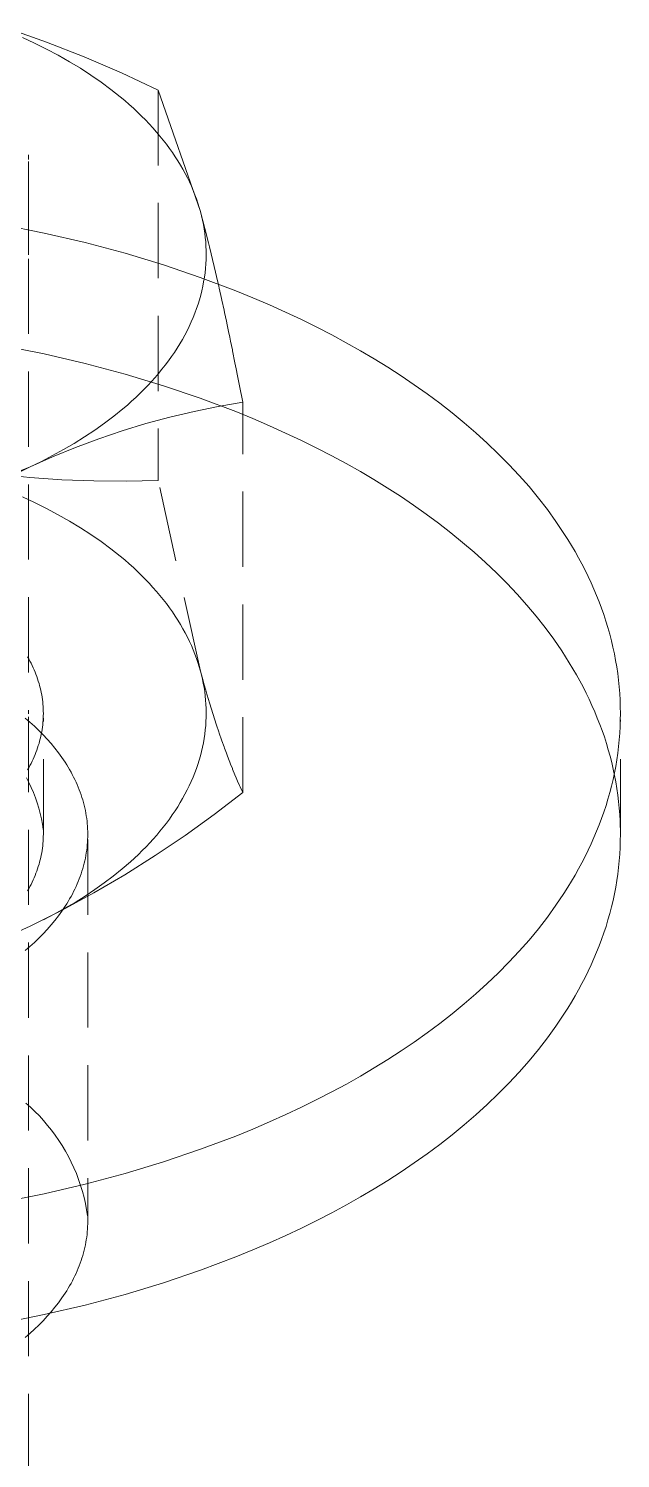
# Model space of a CAD drawing. Header units: millimetres. Extents: x -124 to 15640, y 659 to 4121.
# Drawn here: x 4099.39 to 4109.39, y 2268.65 to 2292.79 of the extents above; entities that cross this region are included whole.
import ezdxf

# ---------------------------------------------------------------- set-up
doc = ezdxf.new("R2010")
doc.units = ezdxf.units.MM
doc.linetypes.add('HIDDEN', pattern=[1.905, 1.27, -0.635])
doc.layers.add('ZANO_R', color=7, linetype='Continuous', lineweight=0)
doc.layers.add('ZANO_R_przerywana', color=7, linetype='HIDDEN', lineweight=0)

msp = doc.modelspace()

# ---------------------------------------------------------------- linework, layer by layer
at = {"layer": 'ZANO_R'}
for p, q in [((4099.049, 2292.79), (4099.694, 2292.561)), ((4099.288, 2292.638), (4099.495, 2292.543)), ((4099.495, 2292.543), (4099.696, 2292.443)), ((4099.694, 2292.561), (4100.332, 2292.312)), ((4099.696, 2292.443), (4099.893, 2292.339)), ((4099.893, 2292.339), (4100.084, 2292.231)), ((4100.084, 2292.231), (4100.268, 2292.12)), ((4100.268, 2292.12), (4100.447, 2292.004)), ((4100.332, 2292.312), (4100.961, 2292.042)), ((4100.447, 2292.004), (4100.618, 2291.886)), ((4100.618, 2291.886), (4100.783, 2291.764)), ((4100.961, 2292.042), (4101.582, 2291.751)), ((4100.783, 2291.764), (4100.941, 2291.639)), ((4100.941, 2291.639), (4101.017, 2291.575)), ((4101.582, 2291.751), (4102.296, 2289.7)), ((4101.017, 2291.575), (4101.091, 2291.511)), ((4101.091, 2291.511), (4101.163, 2291.446)), ((4101.163, 2291.446), (4101.233, 2291.38)), ((4101.233, 2291.38), (4101.301, 2291.314)), ((4101.301, 2291.314), (4101.367, 2291.248)), ((4101.367, 2291.248), (4101.431, 2291.18)), ((4101.431, 2291.18), (4101.494, 2291.113)), ((4101.494, 2291.113), (4101.554, 2291.044)), ((4101.554, 2291.044), (4101.612, 2290.976)), ((4101.612, 2290.976), (4101.668, 2290.907)), ((4101.668, 2290.907), (4101.721, 2290.837)), ((4099.393, 2290.618), (4099.392, 2290.656)), ((4101.721, 2290.837), (4101.773, 2290.767)), ((4101.773, 2290.767), (4101.823, 2290.697)), ((4101.823, 2290.697), (4101.87, 2290.627)), ((4099.392, 2290.581), (4099.393, 2290.618)), ((4099.393, 2290.544), (4099.393, 2288.973)), ((4101.87, 2290.627), (4101.916, 2290.556)), ((4101.916, 2290.556), (4101.959, 2290.485)), ((4101.959, 2290.485), (4102, 2290.414)), ((4102, 2290.414), (4102.039, 2290.343)), ((4102.039, 2290.343), (4102.076, 2290.272)), ((4102.076, 2290.272), (4102.111, 2290.2)), ((4102.111, 2290.2), (4102.144, 2290.129)), ((4102.144, 2290.129), (4102.174, 2290.057)), ((4102.174, 2290.057), (4102.203, 2289.986)), ((4102.203, 2289.986), (4102.229, 2289.914)), ((4102.229, 2289.914), (4102.254, 2289.843)), ((4102.254, 2289.843), (4102.276, 2289.771)), ((4102.276, 2289.771), (4102.296, 2289.7)), ((4102.296, 2289.7), (4102.315, 2289.628)), ((4102.327, 2289.586), (4102.296, 2289.7)), ((4098.942, 2289.481), (4099.656, 2289.338)), ((4102.315, 2289.628), (4102.331, 2289.556)), ((4102.327, 2289.586), (4102.342, 2289.53)), ((4102.331, 2289.556), (4102.346, 2289.484)), ((4102.356, 2289.478), (4102.342, 2289.53)), ((4102.346, 2289.484), (4102.359, 2289.411)), ((4102.355, 2289.478), (4102.387, 2289.354)), ((4099.656, 2289.338), (4100.35, 2289.176)), ((4102.359, 2289.411), (4102.369, 2289.338)), ((4102.369, 2289.338), (4102.378, 2289.264)), ((4102.378, 2289.264), (4102.385, 2289.19)), ((4102.407, 2289.278), (4102.387, 2289.355)), ((4102.407, 2289.278), (4102.433, 2289.174)), ((4100.35, 2289.176), (4101.022, 2288.997)), ((4101.022, 2288.997), (4101.671, 2288.801)), ((4102.385, 2289.19), (4102.39, 2289.116)), ((4102.39, 2289.116), (4102.392, 2289.042)), ((4102.393, 2288.967), (4102.391, 2288.892)), ((4102.392, 2289.042), (4102.393, 2288.967)), ((4102.451, 2289.103), (4102.433, 2289.174)), ((4102.45, 2289.103), (4102.478, 2288.988)), ((4102.552, 2288.677), (4102.479, 2288.988)), ((4101.671, 2288.801), (4102.294, 2288.59)), ((4102.382, 2288.742), (4102.374, 2288.666)), ((4102.387, 2288.817), (4102.382, 2288.742)), ((4102.391, 2288.892), (4102.387, 2288.817)), ((4102.294, 2288.59), (4102.892, 2288.364)), ((4102.351, 2288.515), (4102.337, 2288.44)), ((4102.364, 2288.591), (4102.351, 2288.515)), ((4102.374, 2288.666), (4102.364, 2288.591)), ((4102.552, 2288.677), (4102.569, 2288.604)), ((4102.606, 2288.443), (4102.569, 2288.604)), ((4102.301, 2288.289), (4102.28, 2288.213)), ((4102.32, 2288.364), (4102.301, 2288.289)), ((4102.337, 2288.44), (4102.32, 2288.364)), ((4102.606, 2288.443), (4102.614, 2288.406)), ((4102.653, 2288.231), (4102.614, 2288.406)), ((4102.892, 2288.364), (4103.18, 2288.247)), ((4103.18, 2288.247), (4103.461, 2288.127)), ((4102.231, 2288.062), (4102.204, 2287.987)), ((4102.257, 2288.138), (4102.231, 2288.062)), ((4102.28, 2288.213), (4102.257, 2288.138)), ((4102.653, 2288.231), (4102.659, 2288.204)), ((4102.696, 2288.035), (4102.659, 2288.204)), ((4102.696, 2288.035), (4102.704, 2287.999)), ((4102.735, 2287.852), (4102.704, 2287.999)), ((4103.461, 2288.127), (4103.736, 2288.004)), ((4103.736, 2288.004), (4104.003, 2287.878)), ((4102.108, 2287.763), (4102.071, 2287.689)), ((4102.142, 2287.837), (4102.108, 2287.763)), ((4102.174, 2287.912), (4102.142, 2287.837)), ((4102.204, 2287.987), (4102.174, 2287.912)), ((4102.735, 2287.852), (4102.748, 2287.791)), ((4102.772, 2287.678), (4102.748, 2287.791)), ((4104.003, 2287.878), (4104.263, 2287.75)), ((4102.071, 2287.689), (4102.032, 2287.615)), ((4102.772, 2287.678), (4102.792, 2287.58)), ((4104.263, 2287.75), (4104.515, 2287.619))]:
    msp.add_line(p, q, dxfattribs=at)
at = {"layer": 'ZANO_R_przerywana'}
for p, q in [((4101.582, 2291.751), (4101.582, 2285.161)), ((4099.393, 2288.905), (4099.393, 2281.249)), ((4101.992, 2287.541), (4101.949, 2287.468)), ((4102.032, 2287.615), (4101.992, 2287.541)), ((4102.807, 2287.512), (4102.792, 2287.58)), ((4104.515, 2287.619), (4104.761, 2287.487)), ((4099.656, 2287.297), (4098.942, 2287.439)), ((4100.35, 2287.135), (4099.656, 2287.297)), ((4101.856, 2287.322), (4101.807, 2287.251)), ((4101.904, 2287.395), (4101.856, 2287.322)), ((4101.949, 2287.468), (4101.904, 2287.395)), ((4102.807, 2287.512), (4102.837, 2287.366)), ((4102.839, 2287.352), (4102.836, 2287.366)), ((4102.839, 2287.352), (4102.88, 2287.148)), ((4104.761, 2287.487), (4104.999, 2287.352)), ((4104.999, 2287.352), (4105.232, 2287.215)), ((4101.022, 2286.956), (4100.35, 2287.135)), ((4101.647, 2287.038), (4101.59, 2286.968)), ((4101.702, 2287.108), (4101.647, 2287.038)), ((4101.756, 2287.179), (4101.702, 2287.108)), ((4101.807, 2287.251), (4101.756, 2287.179)), ((4102.901, 2287.047), (4102.88, 2287.148)), ((4102.901, 2287.047), (4102.924, 2286.929)), ((4105.232, 2287.215), (4105.461, 2287.073)), ((4105.461, 2287.073), (4105.687, 2286.928)), ((4101.671, 2286.76), (4101.022, 2286.956)), ((4101.469, 2286.83), (4101.406, 2286.763)), ((4101.53, 2286.899), (4101.469, 2286.83)), ((4101.59, 2286.968), (4101.53, 2286.899)), ((4102.958, 2286.758), (4102.924, 2286.929)), ((4105.687, 2286.928), (4105.909, 2286.777)), ((4101.205, 2286.563), (4101.134, 2286.498)), ((4101.274, 2286.629), (4101.205, 2286.563)), ((4101.341, 2286.695), (4101.274, 2286.629)), ((4101.406, 2286.763), (4101.341, 2286.695)), ((4102.294, 2286.548), (4101.671, 2286.76)), ((4102.958, 2286.758), (4103.011, 2286.482)), ((4105.909, 2286.777), (4106.127, 2286.623)), ((4106.127, 2286.623), (4106.34, 2286.465)), ((4100.988, 2286.371), (4100.835, 2286.247)), ((4101.062, 2286.434), (4100.988, 2286.371)), ((4101.134, 2286.498), (4101.062, 2286.434)), ((4102.188, 2286.327), (4101.781, 2286.231)), ((4102.598, 2286.411), (4102.188, 2286.327)), ((4102.892, 2286.323), (4102.294, 2286.548)), ((4103.011, 2286.482), (4102.598, 2286.411)), ((4103.18, 2286.206), (4102.892, 2286.323)), ((4103.011, 2279.892), (4103.011, 2286.482)), ((4106.34, 2286.465), (4106.548, 2286.302)), ((4100.676, 2286.126), (4100.511, 2286.009)), ((4100.835, 2286.247), (4100.676, 2286.126)), ((4101.376, 2286.122), (4100.976, 2286)), ((4101.781, 2286.231), (4101.376, 2286.122)), ((4103.461, 2286.085), (4103.18, 2286.206)), ((4103.736, 2285.962), (4103.461, 2286.085)), ((4106.548, 2286.302), (4106.752, 2286.136)), ((4106.752, 2286.136), (4106.95, 2285.966)), ((4100.34, 2285.896), (4100.165, 2285.787)), ((4100.579, 2285.866), (4100.187, 2285.72)), ((4100.511, 2286.009), (4100.34, 2285.896)), ((4100.976, 2286), (4100.579, 2285.866)), ((4104.003, 2285.837), (4103.736, 2285.962)), ((4104.263, 2285.708), (4104.003, 2285.837)), ((4106.95, 2285.966), (4107.142, 2285.791)), ((4100.187, 2285.72), (4099.799, 2285.561)), ((4099.984, 2285.682), (4099.799, 2285.58)), ((4100.165, 2285.787), (4099.984, 2285.682)), ((4104.515, 2285.578), (4104.263, 2285.708)), ((4107.142, 2285.791), (4107.328, 2285.613)), ((4107.328, 2285.613), (4107.508, 2285.431)), ((4099.417, 2285.391), (4098.874, 2285.117)), ((4099.417, 2285.391), (4099.001, 2285.222)), ((4099.799, 2285.561), (4099.417, 2285.391)), ((4099.61, 2285.483), (4099.417, 2285.391)), ((4099.799, 2285.58), (4099.61, 2285.483)), ((4104.761, 2285.446), (4104.515, 2285.578)), ((4104.999, 2285.311), (4104.761, 2285.446)), ((4107.508, 2285.431), (4107.681, 2285.246)), ((4099.415, 2285.213), (4098.876, 2285.268)), ((4099.956, 2285.174), (4099.415, 2285.213)), ((4100.498, 2285.153), (4099.956, 2285.174)), ((4101.04, 2285.148), (4100.498, 2285.153)), ((4101.582, 2285.161), (4101.04, 2285.148)), ((4102.296, 2281.943), (4101.582, 2285.161)), ((4105.228, 2285.176), (4104.999, 2285.311)), ((4105.454, 2285.037), (4105.228, 2285.176)), ((4107.681, 2285.246), (4107.848, 2285.057)), ((4099.495, 2284.786), (4099.288, 2284.882)), ((4105.676, 2284.893), (4105.454, 2285.037)), ((4105.895, 2284.746), (4105.676, 2284.893)), ((4107.848, 2285.057), (4108.007, 2284.864)), ((4108.007, 2284.864), (4108.159, 2284.668)), ((4099.696, 2284.686), (4099.495, 2284.786)), ((4099.893, 2284.582), (4099.696, 2284.686)), ((4106.11, 2284.594), (4105.895, 2284.746)), ((4108.159, 2284.668), (4108.303, 2284.47)), ((4100.084, 2284.475), (4099.893, 2284.582)), ((4100.268, 2284.363), (4100.084, 2284.475)), ((4106.32, 2284.439), (4106.11, 2284.594)), ((4106.526, 2284.279), (4106.32, 2284.439)), ((4108.303, 2284.47), (4108.439, 2284.268)), ((4100.447, 2284.248), (4100.268, 2284.363)), ((4100.618, 2284.129), (4100.447, 2284.248)), ((4106.727, 2284.116), (4106.526, 2284.279)), ((4108.439, 2284.268), (4108.504, 2284.166)), ((4108.504, 2284.166), (4108.566, 2284.063)), ((4100.783, 2284.007), (4100.618, 2284.129)), ((4100.941, 2283.882), (4100.783, 2284.007)), ((4106.922, 2283.949), (4106.727, 2284.116)), ((4107.112, 2283.777), (4106.922, 2283.949)), ((4108.566, 2284.063), (4108.627, 2283.96)), ((4108.627, 2283.96), (4108.686, 2283.856)), ((4101.017, 2283.818), (4100.941, 2283.882)), ((4101.091, 2283.754), (4101.017, 2283.818)), ((4101.163, 2283.689), (4101.091, 2283.754)), ((4101.233, 2283.624), (4101.163, 2283.689)), ((4107.297, 2283.603), (4107.112, 2283.777)), ((4108.686, 2283.856), (4108.742, 2283.751)), ((4108.742, 2283.751), (4108.796, 2283.646)), ((4101.301, 2283.557), (4101.233, 2283.624)), ((4101.367, 2283.491), (4101.301, 2283.557)), ((4101.431, 2283.424), (4101.367, 2283.491)), ((4101.494, 2283.356), (4101.431, 2283.424)), ((4107.475, 2283.424), (4107.297, 2283.603)), ((4107.647, 2283.242), (4107.475, 2283.424)), ((4108.796, 2283.646), (4108.848, 2283.54)), ((4108.848, 2283.54), (4108.898, 2283.434)), ((4108.898, 2283.434), (4108.946, 2283.327)), ((4101.554, 2283.288), (4101.494, 2283.356)), ((4101.612, 2283.219), (4101.554, 2283.288)), ((4101.668, 2283.15), (4101.612, 2283.219)), ((4107.812, 2283.057), (4107.647, 2283.242)), ((4108.946, 2283.327), (4108.991, 2283.22)), ((4108.991, 2283.22), (4109.034, 2283.112)), ((4101.721, 2283.081), (4101.668, 2283.15)), ((4101.773, 2283.011), (4101.721, 2283.081)), ((4101.823, 2282.941), (4101.773, 2283.011)), ((4101.87, 2282.87), (4101.823, 2282.941)), ((4107.97, 2282.868), (4107.812, 2283.057)), ((4109.034, 2283.112), (4109.074, 2283.003)), ((4109.074, 2283.003), (4109.112, 2282.895)), ((4101.916, 2282.8), (4101.87, 2282.87)), ((4101.959, 2282.729), (4101.916, 2282.8)), ((4102, 2282.658), (4101.959, 2282.729)), ((4108.121, 2282.676), (4107.97, 2282.868)), ((4109.112, 2282.895), (4109.148, 2282.785)), ((4109.148, 2282.785), (4109.182, 2282.676)), ((4102.039, 2282.586), (4102, 2282.658)), ((4102.076, 2282.515), (4102.039, 2282.586)), ((4102.111, 2282.444), (4102.076, 2282.515)), ((4108.265, 2282.482), (4108.121, 2282.676)), ((4108.401, 2282.284), (4108.265, 2282.482)), ((4109.182, 2282.676), (4109.213, 2282.566)), ((4109.213, 2282.566), (4109.241, 2282.456)), ((4109.241, 2282.456), (4109.267, 2282.345)), ((4102.144, 2282.372), (4102.111, 2282.444)), ((4102.174, 2282.301), (4102.144, 2282.372)), ((4102.203, 2282.229), (4102.174, 2282.301)), ((4102.229, 2282.157), (4102.203, 2282.229)), ((4108.529, 2282.083), (4108.401, 2282.284)), ((4109.267, 2282.345), (4109.291, 2282.234)), ((4109.291, 2282.234), (4109.312, 2282.123)), ((4099.375, 2282.184), (4099.395, 2282.148)), ((4099.395, 2282.148), (4099.415, 2282.111)), ((4099.415, 2282.111), (4099.434, 2282.075)), ((4099.434, 2282.075), (4099.452, 2282.038)), ((4099.452, 2282.038), (4099.47, 2282)), ((4099.47, 2282), (4099.486, 2281.963)), ((4099.486, 2281.963), (4099.502, 2281.925)), ((4102.254, 2282.086), (4102.229, 2282.157)), ((4102.276, 2282.014), (4102.254, 2282.086)), ((4102.296, 2281.943), (4102.276, 2282.014)), ((4108.59, 2281.982), (4108.529, 2282.083)), ((4108.649, 2281.88), (4108.59, 2281.982)), ((4109.312, 2282.123), (4109.331, 2282.012)), ((4109.331, 2282.012), (4109.347, 2281.9)), ((4099.502, 2281.925), (4099.517, 2281.888)), ((4099.517, 2281.888), (4099.531, 2281.85)), ((4099.531, 2281.85), (4099.545, 2281.812)), ((4099.545, 2281.812), (4099.557, 2281.773)), ((4099.557, 2281.773), (4099.569, 2281.735)), ((4099.569, 2281.735), (4099.58, 2281.697)), ((4102.314, 2281.874), (4102.296, 2281.943)), ((4102.342, 2281.778), (4102.296, 2281.943)), ((4102.33, 2281.805), (4102.314, 2281.874)), ((4102.344, 2281.735), (4102.33, 2281.805)), ((4102.342, 2281.778), (4102.356, 2281.729)), ((4102.357, 2281.665), (4102.344, 2281.735)), ((4102.387, 2281.619), (4102.356, 2281.729)), ((4108.706, 2281.777), (4108.649, 2281.88)), ((4108.761, 2281.674), (4108.706, 2281.777)), ((4109.347, 2281.9), (4109.361, 2281.789)), ((4109.361, 2281.789), (4109.373, 2281.677)), ((4099.58, 2281.697), (4099.59, 2281.658)), ((4099.59, 2281.658), (4099.599, 2281.619)), ((4099.599, 2281.619), (4099.607, 2281.58)), ((4099.607, 2281.58), (4099.615, 2281.542)), ((4099.615, 2281.542), (4099.621, 2281.503)), ((4099.621, 2281.503), (4099.627, 2281.464)), ((4102.368, 2281.595), (4102.357, 2281.665)), ((4102.376, 2281.524), (4102.368, 2281.595)), ((4102.383, 2281.453), (4102.376, 2281.524)), ((4102.387, 2281.619), (4102.407, 2281.551)), ((4102.433, 2281.464), (4102.407, 2281.551)), ((4108.814, 2281.57), (4108.761, 2281.674)), ((4108.864, 2281.466), (4108.814, 2281.57)), ((4109.373, 2281.677), (4109.381, 2281.565)), ((4109.381, 2281.565), (4109.388, 2281.453)), ((4099.392, 2281.219), (4099.393, 2281.249)), ((4099.627, 2281.464), (4099.632, 2281.425)), ((4099.632, 2281.425), (4099.636, 2281.385)), ((4099.636, 2281.385), (4099.639, 2281.346)), ((4099.639, 2281.346), (4099.641, 2281.307)), ((4099.641, 2281.307), (4099.642, 2281.268)), ((4099.642, 2281.268), (4099.643, 2281.229)), ((4102.388, 2281.382), (4102.383, 2281.453)), ((4102.391, 2281.31), (4102.388, 2281.382)), ((4102.393, 2281.238), (4102.391, 2281.31)), ((4102.392, 2281.166), (4102.393, 2281.238)), ((4102.433, 2281.464), (4102.451, 2281.404)), ((4102.569, 2281.029), (4102.451, 2281.404)), ((4108.912, 2281.361), (4108.864, 2281.466)), ((4108.959, 2281.256), (4108.912, 2281.361)), ((4109.002, 2281.15), (4108.959, 2281.256)), ((4109.388, 2281.453), (4109.391, 2281.341)), ((4109.391, 2281.341), (4109.393, 2281.229)), ((4099.336, 2281.15), (4099.416, 2281.082)), ((4099.393, 2281.169), (4099.393, 2168.96)), ((4099.416, 2281.082), (4099.492, 2281.012)), ((4099.492, 2281.012), (4099.567, 2280.941)), ((4099.632, 2281.033), (4099.627, 2280.993)), ((4099.636, 2281.072), (4099.632, 2281.033)), ((4099.639, 2281.111), (4099.636, 2281.072)), ((4099.641, 2281.15), (4099.639, 2281.111)), ((4099.642, 2281.189), (4099.641, 2281.15)), ((4099.643, 2281.229), (4099.642, 2281.189)), ((4099.643, 2279.187), (4099.643, 2281.15)), ((4102.378, 2280.949), (4102.385, 2281.021)), ((4102.385, 2281.021), (4102.389, 2281.094)), ((4102.389, 2281.094), (4102.392, 2281.166)), ((4102.569, 2281.029), (4102.606, 2280.918)), ((4109.044, 2281.043), (4109.002, 2281.15)), ((4109.083, 2280.937), (4109.044, 2281.043)), ((4109.388, 2281.005), (4109.381, 2280.893)), ((4109.391, 2281.117), (4109.388, 2281.005)), ((4109.393, 2281.229), (4109.391, 2281.117)), ((4109.393, 2279.188), (4109.393, 2281.117)), ((4099.567, 2280.941), (4099.639, 2280.868)), ((4099.58, 2280.761), (4099.569, 2280.722)), ((4099.59, 2280.799), (4099.58, 2280.761)), ((4099.599, 2280.838), (4099.59, 2280.799)), ((4099.607, 2280.877), (4099.599, 2280.838)), ((4099.615, 2280.916), (4099.607, 2280.877)), ((4099.621, 2280.954), (4099.615, 2280.916)), ((4099.627, 2280.993), (4099.621, 2280.954)), ((4099.639, 2280.868), (4099.708, 2280.794)), ((4099.708, 2280.794), (4099.775, 2280.718)), ((4102.346, 2280.731), (4102.359, 2280.804)), ((4102.359, 2280.804), (4102.369, 2280.876)), ((4102.369, 2280.876), (4102.378, 2280.949)), ((4102.614, 2280.894), (4102.606, 2280.918)), ((4102.614, 2280.894), (4102.653, 2280.781)), ((4102.659, 2280.765), (4102.653, 2280.781)), ((4102.659, 2280.765), (4102.696, 2280.662)), ((4109.121, 2280.83), (4109.083, 2280.937)), ((4109.155, 2280.722), (4109.121, 2280.83)), ((4109.373, 2280.781), (4109.361, 2280.669)), ((4109.381, 2280.893), (4109.373, 2280.781)), ((4099.502, 2280.532), (4099.486, 2280.494)), ((4099.517, 2280.57), (4099.502, 2280.532)), ((4099.531, 2280.607), (4099.517, 2280.57)), ((4099.545, 2280.646), (4099.531, 2280.607)), ((4099.557, 2280.684), (4099.545, 2280.646)), ((4099.569, 2280.722), (4099.557, 2280.684)), ((4099.775, 2280.718), (4099.838, 2280.641)), ((4099.838, 2280.641), (4099.899, 2280.563)), ((4099.899, 2280.563), (4099.957, 2280.484)), ((4102.296, 2280.512), (4102.315, 2280.585)), ((4102.315, 2280.585), (4102.331, 2280.658)), ((4102.331, 2280.658), (4102.346, 2280.731)), ((4102.704, 2280.64), (4102.696, 2280.662)), ((4102.704, 2280.64), (4102.735, 2280.555)), ((4102.748, 2280.521), (4102.735, 2280.555)), ((4102.748, 2280.521), (4102.772, 2280.459)), ((4109.188, 2280.614), (4109.155, 2280.722)), ((4109.218, 2280.506), (4109.188, 2280.614)), ((4109.348, 2280.557), (4109.331, 2280.446)), ((4109.361, 2280.669), (4109.348, 2280.557)), ((4099.395, 2280.309), (4099.375, 2280.273)), ((4099.415, 2280.346), (4099.395, 2280.309)), ((4099.434, 2280.383), (4099.415, 2280.346)), ((4099.452, 2280.42), (4099.434, 2280.383)), ((4099.47, 2280.457), (4099.452, 2280.42)), ((4099.486, 2280.494), (4099.47, 2280.457)), ((4099.957, 2280.484), (4100.011, 2280.403)), ((4100.011, 2280.403), (4100.037, 2280.362)), ((4100.037, 2280.362), (4100.062, 2280.321)), ((4100.062, 2280.321), (4100.086, 2280.28)), ((4100.086, 2280.28), (4100.11, 2280.238)), ((4102.201, 2280.222), (4102.228, 2280.295)), ((4102.228, 2280.295), (4102.252, 2280.367)), ((4102.252, 2280.367), (4102.275, 2280.44)), ((4102.275, 2280.44), (4102.296, 2280.512)), ((4102.792, 2280.406), (4102.772, 2280.459)), ((4102.792, 2280.406), (4102.807, 2280.37)), ((4102.837, 2280.295), (4102.807, 2280.37)), ((4102.837, 2280.295), (4102.839, 2280.289)), ((4102.88, 2280.189), (4102.839, 2280.289)), ((4109.246, 2280.397), (4109.218, 2280.506)), ((4109.271, 2280.288), (4109.246, 2280.397)), ((4109.294, 2280.179), (4109.271, 2280.288)), ((4109.313, 2280.334), (4109.291, 2280.223)), ((4109.331, 2280.446), (4109.313, 2280.334)), ((4099.399, 2280.059), (4099.357, 2280.142)), ((4099.438, 2279.975), (4099.399, 2280.059)), ((4100.11, 2280.238), (4100.132, 2280.196)), ((4100.132, 2280.196), (4100.154, 2280.154)), ((4100.154, 2280.154), (4100.175, 2280.112)), ((4100.175, 2280.112), (4100.195, 2280.069)), ((4100.195, 2280.069), (4100.214, 2280.027)), ((4102.108, 2280.006), (4102.141, 2280.078)), ((4102.141, 2280.078), (4102.172, 2280.15)), ((4102.172, 2280.15), (4102.201, 2280.222)), ((4102.88, 2280.189), (4102.901, 2280.141)), ((4102.924, 2280.086), (4102.901, 2280.141)), ((4102.924, 2280.086), (4102.958, 2280.01)), ((4109.268, 2280.113), (4109.242, 2280.002)), ((4109.291, 2280.223), (4109.268, 2280.113)), ((4109.315, 2280.07), (4109.294, 2280.179)), ((4109.333, 2279.96), (4109.315, 2280.07)), ((4099.474, 2279.89), (4099.438, 2279.975)), ((4099.507, 2279.803), (4099.474, 2279.89)), ((4099.537, 2279.716), (4099.507, 2279.803)), ((4100.214, 2280.027), (4100.232, 2279.984)), ((4100.232, 2279.984), (4100.249, 2279.94)), ((4100.249, 2279.94), (4100.265, 2279.897)), ((4100.265, 2279.897), (4100.281, 2279.854)), ((4100.281, 2279.854), (4100.295, 2279.81)), ((4100.295, 2279.81), (4100.308, 2279.766)), ((4101.955, 2279.722), (4101.996, 2279.793)), ((4101.996, 2279.793), (4102.035, 2279.863)), ((4102.035, 2279.863), (4102.073, 2279.935)), ((4102.073, 2279.935), (4102.108, 2280.006)), ((4102.529, 2279.522), (4103.011, 2279.892)), ((4102.968, 2279.987), (4102.958, 2280.01)), ((4102.968, 2279.987), (4103.011, 2279.892)), ((4109.213, 2279.892), (4109.182, 2279.782)), ((4109.242, 2280.002), (4109.213, 2279.892)), ((4109.349, 2279.85), (4109.333, 2279.96)), ((4109.362, 2279.741), (4109.349, 2279.85)), ((4099.564, 2279.627), (4099.537, 2279.716)), ((4099.588, 2279.538), (4099.564, 2279.627)), ((4100.308, 2279.766), (4100.321, 2279.722)), ((4100.321, 2279.722), (4100.332, 2279.678)), ((4100.332, 2279.678), (4100.343, 2279.634)), ((4100.343, 2279.634), (4100.352, 2279.59)), ((4100.352, 2279.59), (4100.361, 2279.545)), ((4101.82, 2279.513), (4101.867, 2279.582)), ((4101.867, 2279.582), (4101.912, 2279.652)), ((4101.912, 2279.652), (4101.955, 2279.722)), ((4109.113, 2279.563), (4109.075, 2279.454)), ((4109.149, 2279.672), (4109.113, 2279.563)), ((4109.182, 2279.782), (4109.149, 2279.672)), ((4109.373, 2279.63), (4109.362, 2279.741)), ((4109.382, 2279.52), (4109.373, 2279.63)), ((4099.609, 2279.448), (4099.588, 2279.538)), ((4099.626, 2279.357), (4099.609, 2279.448)), ((4099.641, 2279.266), (4099.626, 2279.357)), ((4100.361, 2279.545), (4100.368, 2279.501)), ((4100.368, 2279.501), (4100.375, 2279.456)), ((4100.375, 2279.456), (4100.38, 2279.411)), ((4100.38, 2279.411), (4100.385, 2279.367)), ((4100.385, 2279.367), (4100.388, 2279.322)), ((4100.388, 2279.322), (4100.391, 2279.277)), ((4101.613, 2279.24), (4101.668, 2279.307)), ((4101.668, 2279.307), (4101.721, 2279.375)), ((4101.721, 2279.375), (4101.771, 2279.444)), ((4101.771, 2279.444), (4101.82, 2279.513)), ((4102.036, 2279.167), (4102.529, 2279.522)), ((4109.034, 2279.346), (4108.991, 2279.238)), ((4109.075, 2279.454), (4109.034, 2279.346)), ((4109.388, 2279.41), (4109.382, 2279.52)), ((4109.391, 2279.3), (4109.388, 2279.41)), ((4099.636, 2279.03), (4099.639, 2279.07)), ((4099.639, 2279.07), (4099.641, 2279.109)), ((4099.641, 2279.109), (4099.642, 2279.148)), ((4099.642, 2279.148), (4099.643, 2279.187)), ((4100.391, 2279.098), (4100.388, 2279.053)), ((4100.391, 2279.277), (4100.392, 2279.232)), ((4100.392, 2279.142), (4100.391, 2279.098)), ((4100.392, 2279.232), (4100.393, 2279.187)), ((4100.393, 2279.187), (4100.392, 2279.142)), ((4100.393, 2279.098), (4100.393, 2272.655)), ((4101.439, 2279.041), (4101.499, 2279.107)), ((4101.499, 2279.107), (4101.557, 2279.173)), ((4101.532, 2278.828), (4102.036, 2279.167)), ((4101.557, 2279.173), (4101.613, 2279.24)), ((4108.946, 2279.131), (4108.899, 2279.024)), ((4108.991, 2279.238), (4108.946, 2279.131)), ((4109.388, 2278.963), (4109.391, 2279.076)), ((4109.391, 2279.076), (4109.393, 2279.188)), ((4099.599, 2278.797), (4099.607, 2278.835)), ((4099.607, 2278.835), (4099.615, 2278.874)), ((4099.615, 2278.874), (4099.621, 2278.913)), ((4099.621, 2278.913), (4099.627, 2278.952)), ((4099.627, 2278.952), (4099.632, 2278.991)), ((4099.632, 2278.991), (4099.636, 2279.03)), ((4100.361, 2278.83), (4100.352, 2278.785)), ((4100.368, 2278.874), (4100.361, 2278.83)), ((4100.375, 2278.919), (4100.368, 2278.874)), ((4100.38, 2278.963), (4100.375, 2278.919)), ((4100.385, 2279.008), (4100.38, 2278.963)), ((4100.388, 2279.053), (4100.385, 2279.008)), ((4101.017, 2278.505), (4101.532, 2278.828)), ((4101.182, 2278.785), (4101.249, 2278.848)), ((4101.249, 2278.848), (4101.314, 2278.912)), ((4101.314, 2278.912), (4101.377, 2278.976)), ((4101.377, 2278.976), (4101.439, 2279.041)), ((4108.849, 2278.917), (4108.797, 2278.812)), ((4108.899, 2279.024), (4108.849, 2278.917)), ((4109.373, 2278.74), (4109.381, 2278.851)), ((4109.381, 2278.851), (4109.388, 2278.963)), ((4099.531, 2278.566), (4099.545, 2278.604)), ((4099.545, 2278.604), (4099.557, 2278.642)), ((4099.557, 2278.642), (4099.569, 2278.681)), ((4099.569, 2278.681), (4099.58, 2278.719)), ((4099.58, 2278.719), (4099.59, 2278.758)), ((4099.59, 2278.758), (4099.599, 2278.797)), ((4100.308, 2278.609), (4100.295, 2278.565)), ((4100.321, 2278.652), (4100.308, 2278.609)), ((4100.332, 2278.697), (4100.321, 2278.652)), ((4100.343, 2278.741), (4100.332, 2278.697)), ((4100.352, 2278.785), (4100.343, 2278.741)), ((4100.824, 2278.481), (4100.972, 2278.601)), ((4100.972, 2278.601), (4101.113, 2278.723)), ((4101.113, 2278.723), (4101.182, 2278.785)), ((4108.686, 2278.602), (4108.628, 2278.498)), ((4108.743, 2278.706), (4108.686, 2278.602)), ((4108.797, 2278.812), (4108.743, 2278.706)), ((4109.348, 2278.516), (4109.361, 2278.628)), ((4109.361, 2278.628), (4109.373, 2278.74)), ((4099.434, 2278.341), (4099.452, 2278.378)), ((4099.452, 2278.378), (4099.47, 2278.416)), ((4099.47, 2278.416), (4099.486, 2278.453)), ((4099.486, 2278.453), (4099.502, 2278.491)), ((4099.502, 2278.491), (4099.517, 2278.528)), ((4099.517, 2278.528), (4099.531, 2278.566)), ((4100.214, 2278.348), (4100.195, 2278.305)), ((4100.232, 2278.391), (4100.214, 2278.348)), ((4100.249, 2278.434), (4100.232, 2278.391)), ((4100.265, 2278.477), (4100.249, 2278.434)), ((4100.281, 2278.521), (4100.265, 2278.477)), ((4100.295, 2278.565), (4100.281, 2278.521)), ((4100.493, 2278.198), (4101.017, 2278.505)), ((4100.511, 2278.253), (4100.67, 2278.365)), ((4100.67, 2278.365), (4100.824, 2278.481)), ((4108.567, 2278.394), (4108.504, 2278.292)), ((4108.628, 2278.498), (4108.567, 2278.394)), ((4109.313, 2278.293), (4109.331, 2278.405)), ((4109.331, 2278.405), (4109.348, 2278.516)), ((4099.375, 2278.231), (4099.395, 2278.268)), ((4099.395, 2278.268), (4099.415, 2278.304)), ((4099.415, 2278.304), (4099.434, 2278.341)), ((4099.959, 2277.907), (4100.493, 2278.198)), ((4100.11, 2278.137), (4100.087, 2278.095)), ((4100.133, 2278.178), (4100.11, 2278.137)), ((4100.154, 2278.22), (4100.133, 2278.178)), ((4100.175, 2278.263), (4100.154, 2278.22)), ((4100.195, 2278.305), (4100.175, 2278.263)), ((4100.178, 2278.038), (4100.347, 2278.144)), ((4100.347, 2278.144), (4100.511, 2278.253)), ((4108.439, 2278.19), (4108.303, 2277.988)), ((4108.504, 2278.292), (4108.439, 2278.19)), ((4109.268, 2278.071), (4109.291, 2278.182)), ((4109.291, 2278.182), (4109.313, 2278.293)), ((4099.417, 2277.634), (4099.959, 2277.907)), ((4099.827, 2277.839), (4100.005, 2277.937)), ((4099.957, 2277.891), (4099.899, 2277.811)), ((4100.011, 2277.972), (4099.957, 2277.891)), ((4100.005, 2277.937), (4100.178, 2278.038)), ((4100.037, 2278.013), (4100.011, 2277.972)), ((4100.062, 2278.054), (4100.037, 2278.013)), ((4100.087, 2278.095), (4100.062, 2278.054)), ((4108.303, 2277.988), (4108.159, 2277.789)), ((4109.213, 2277.85), (4109.242, 2277.961)), ((4109.242, 2277.961), (4109.268, 2278.071)), ((4099.034, 2277.463), (4099.417, 2277.634)), ((4099.645, 2277.745), (4099.827, 2277.839)), ((4099.775, 2277.656), (4099.708, 2277.581)), ((4099.839, 2277.733), (4099.775, 2277.656)), ((4099.899, 2277.811), (4099.839, 2277.733)), ((4108.159, 2277.789), (4108.008, 2277.593)), ((4109.113, 2277.522), (4109.149, 2277.631)), ((4109.149, 2277.631), (4109.182, 2277.741)), ((4109.182, 2277.741), (4109.213, 2277.85)), ((4099.567, 2277.434), (4099.493, 2277.362)), ((4099.639, 2277.506), (4099.567, 2277.434)), ((4099.708, 2277.581), (4099.639, 2277.506)), ((4107.848, 2277.401), (4107.682, 2277.212)), ((4108.008, 2277.593), (4107.848, 2277.401)), ((4109.034, 2277.305), (4109.075, 2277.413)), ((4109.075, 2277.413), (4109.113, 2277.522)), ((4099.416, 2277.293), (4099.337, 2277.224)), ((4099.493, 2277.362), (4099.416, 2277.293)), ((4107.682, 2277.212), (4107.509, 2277.026)), ((4108.946, 2277.089), (4108.991, 2277.197)), ((4108.991, 2277.197), (4109.034, 2277.305)), ((4107.509, 2277.026), (4107.329, 2276.845)), ((4108.849, 2276.876), (4108.899, 2276.983)), ((4108.899, 2276.983), (4108.946, 2277.089)), ((4107.143, 2276.666), (4106.951, 2276.492)), ((4107.329, 2276.845), (4107.143, 2276.666)), ((4108.686, 2276.561), (4108.743, 2276.665)), ((4108.743, 2276.665), (4108.797, 2276.77)), ((4108.797, 2276.77), (4108.849, 2276.876)), ((4106.951, 2276.492), (4106.753, 2276.322)), ((4108.567, 2276.353), (4108.628, 2276.457)), ((4108.628, 2276.457), (4108.686, 2276.561)), ((4106.753, 2276.322), (4106.549, 2276.155)), ((4108.439, 2276.149), (4108.504, 2276.251)), ((4108.504, 2276.251), (4108.567, 2276.353)), ((4106.341, 2275.993), (4106.128, 2275.834)), ((4106.549, 2276.155), (4106.341, 2275.993)), ((4108.159, 2275.748), (4108.303, 2275.947)), ((4108.303, 2275.947), (4108.439, 2276.149)), ((4106.128, 2275.834), (4105.91, 2275.68)), ((4108.008, 2275.552), (4108.159, 2275.748)), ((4105.688, 2275.53), (4105.462, 2275.384)), ((4105.91, 2275.68), (4105.688, 2275.53)), ((4107.848, 2275.36), (4108.008, 2275.552)), ((4105.233, 2275.242), (4105, 2275.105)), ((4105.462, 2275.384), (4105.233, 2275.242)), ((4107.682, 2275.171), (4107.848, 2275.36)), ((4104.762, 2274.971), (4104.517, 2274.838)), ((4105, 2275.105), (4104.762, 2274.971)), ((4107.329, 2274.803), (4107.509, 2274.985)), ((4107.509, 2274.985), (4107.682, 2275.171)), ((4104.517, 2274.838), (4104.264, 2274.708)), ((4107.143, 2274.625), (4107.329, 2274.803)), ((4099.424, 2274.579), (4099.345, 2274.649)), ((4099.501, 2274.507), (4099.424, 2274.579)), ((4099.575, 2274.431), (4099.501, 2274.507)), ((4104.004, 2274.579), (4103.737, 2274.454)), ((4104.264, 2274.708), (4104.004, 2274.579)), ((4106.951, 2274.451), (4107.143, 2274.625)), ((4099.646, 2274.353), (4099.575, 2274.431)), ((4099.715, 2274.273), (4099.646, 2274.353)), ((4099.781, 2274.19), (4099.715, 2274.273)), ((4103.463, 2274.331), (4103.181, 2274.21)), ((4103.737, 2274.454), (4103.463, 2274.331)), ((4106.549, 2274.114), (4106.753, 2274.28)), ((4106.753, 2274.28), (4106.951, 2274.451)), ((4099.844, 2274.106), (4099.781, 2274.19)), ((4099.904, 2274.019), (4099.844, 2274.106)), ((4099.962, 2273.93), (4099.904, 2274.019)), ((4102.893, 2274.093), (4102.296, 2273.868)), ((4103.181, 2274.21), (4102.893, 2274.093)), ((4106.341, 2273.951), (4106.549, 2274.114)), ((4100.016, 2273.839), (4099.962, 2273.93)), ((4100.067, 2273.746), (4100.016, 2273.839)), ((4102.296, 2273.868), (4101.672, 2273.656)), ((4105.91, 2273.639), (4106.128, 2273.793)), ((4106.128, 2273.793), (4106.341, 2273.951)), ((4100.114, 2273.652), (4100.067, 2273.746)), ((4100.159, 2273.556), (4100.114, 2273.652)), ((4100.2, 2273.458), (4100.159, 2273.556)), ((4101.672, 2273.656), (4101.023, 2273.46)), ((4105.688, 2273.489), (4105.91, 2273.639)), ((4100.351, 2273.281), (4099.657, 2273.119)), ((4100.237, 2273.36), (4100.2, 2273.458)), ((4100.272, 2273.26), (4100.237, 2273.36)), ((4101.023, 2273.46), (4100.351, 2273.281)), ((4105.233, 2273.201), (4105.462, 2273.343)), ((4105.462, 2273.343), (4105.688, 2273.489)), ((4099.657, 2273.119), (4098.944, 2272.976)), ((4100.303, 2273.158), (4100.272, 2273.26)), ((4100.33, 2273.056), (4100.303, 2273.158)), ((4100.354, 2272.953), (4100.33, 2273.056)), ((4104.762, 2272.929), (4105, 2273.064)), ((4105, 2273.064), (4105.233, 2273.201)), ((4100.374, 2272.849), (4100.354, 2272.953)), ((4100.391, 2272.745), (4100.374, 2272.849)), ((4104.264, 2272.666), (4104.517, 2272.797)), ((4104.517, 2272.797), (4104.762, 2272.929)), ((4100.388, 2272.521), (4100.391, 2272.566)), ((4100.391, 2272.566), (4100.392, 2272.611)), ((4100.392, 2272.611), (4100.393, 2272.655)), ((4104.004, 2272.538), (4104.264, 2272.666)), ((4100.361, 2272.298), (4100.368, 2272.342)), ((4100.368, 2272.342), (4100.375, 2272.387)), ((4100.375, 2272.387), (4100.38, 2272.431)), ((4100.38, 2272.431), (4100.385, 2272.476)), ((4100.385, 2272.476), (4100.388, 2272.521)), ((4103.463, 2272.289), (4103.737, 2272.413)), ((4103.737, 2272.413), (4104.004, 2272.538)), ((4100.295, 2272.033), (4100.308, 2272.077)), ((4100.308, 2272.077), (4100.321, 2272.121)), ((4100.321, 2272.121), (4100.332, 2272.165)), ((4100.332, 2272.165), (4100.343, 2272.209)), ((4100.343, 2272.209), (4100.352, 2272.253)), ((4100.352, 2272.253), (4100.361, 2272.298)), ((4102.893, 2272.052), (4103.181, 2272.169)), ((4103.181, 2272.169), (4103.463, 2272.289)), ((4100.214, 2271.816), (4100.232, 2271.859)), ((4100.232, 2271.859), (4100.249, 2271.902)), ((4100.249, 2271.902), (4100.265, 2271.946)), ((4100.265, 2271.946), (4100.281, 2271.989)), ((4100.281, 2271.989), (4100.295, 2272.033)), ((4101.672, 2271.615), (4102.296, 2271.826)), ((4102.296, 2271.826), (4102.893, 2272.052)), ((4100.087, 2271.563), (4100.11, 2271.605)), ((4100.11, 2271.605), (4100.133, 2271.646)), ((4100.133, 2271.646), (4100.154, 2271.688)), ((4100.154, 2271.688), (4100.175, 2271.731)), ((4100.175, 2271.731), (4100.195, 2271.773)), ((4100.195, 2271.773), (4100.214, 2271.816)), ((4101.023, 2271.419), (4101.672, 2271.615)), ((4099.899, 2271.279), (4099.957, 2271.359)), ((4099.957, 2271.359), (4100.011, 2271.44)), ((4100.011, 2271.44), (4100.037, 2271.481)), ((4100.037, 2271.481), (4100.062, 2271.522)), ((4100.062, 2271.522), (4100.087, 2271.563)), ((4100.351, 2271.239), (4101.023, 2271.419)), ((4099.657, 2271.078), (4100.351, 2271.239)), ((4099.708, 2271.049), (4099.775, 2271.124)), ((4099.775, 2271.124), (4099.839, 2271.201)), ((4099.839, 2271.201), (4099.899, 2271.279)), ((4098.944, 2270.935), (4099.657, 2271.078)), ((4099.493, 2270.83), (4099.567, 2270.902)), ((4099.567, 2270.902), (4099.639, 2270.974)), ((4099.639, 2270.974), (4099.708, 2271.049)), ((4099.337, 2270.692), (4099.416, 2270.761)), ((4099.416, 2270.761), (4099.493, 2270.83))]:
    msp.add_line(p, q, dxfattribs=at)

doc.saveas('drawing.dxf')
